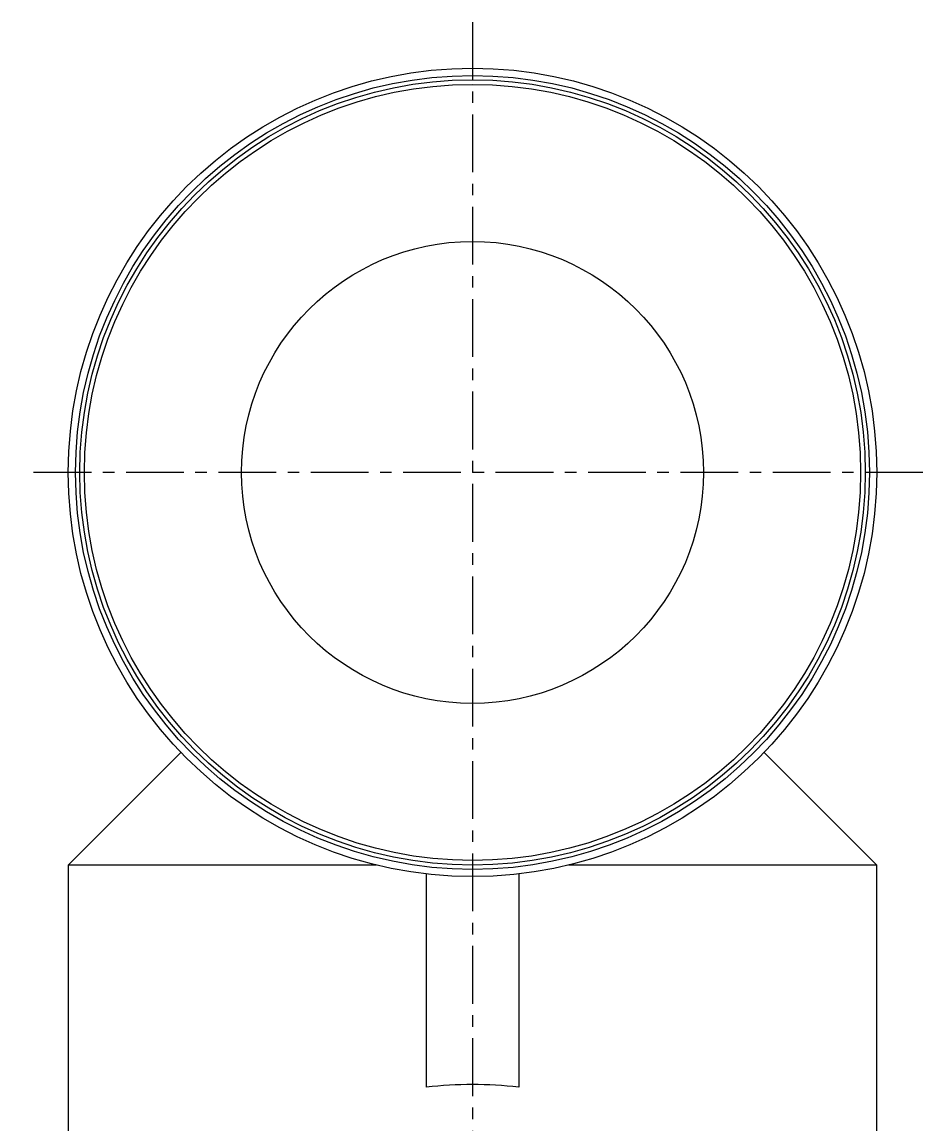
# Model space of a CAD drawing. Extents: x -17 to 107, y -24 to 88.
# Drawn here: x 87.39 to 106.89, y 24.15 to 48.02 of the extents above; entities that cross this region are included whole.
import ezdxf

# ---------------------------------------------------------------- set-up
doc = ezdxf.new("R2010")
doc.units = 0
doc.linetypes.add('CENTER', pattern=[2, 1.25, -0.25, 0.25, -0.25])
doc.layers.get('0').update_dxf_attribs({"linetype": 'CONTINUOUS'})
doc.layers.add('CENTER', color=1, linetype='CENTER')

msp = doc.modelspace()

# ---------------------------------------------------------------- linework, layer by layer
at = {"color": 7, "linetype": 'CONTINUOUS'}
for p, q in [((90.826, 32.213), (88.387, 29.774)), ((105.887, 29.774), (103.448, 32.213)), ((95.06, 29.774), (88.387, 29.774)), ((88.387, 29.774), (88.387, 19.274)), ((105.887, 29.774), (99.213, 29.774)), ((105.887, 19.274), (105.887, 29.774)), ((96.137, 29.581), (96.137, 24.966)), ((98.137, 29.581), (98.137, 24.966))]:
    msp.add_line(p, q, dxfattribs=at)
for radius in [8.75, 8.593, 8.5, 8.4, 5]:
    msp.add_circle((97.137, 38.274), radius, dxfattribs=at)
msp.add_arc((97.137, 16.274), 8.75, 83.4376, 96.5624, dxfattribs=at)
at = {"layer": 'CENTER', "color": 1, "linetype": 'CENTER'}
for p, q in [((97.137, 48.024), (97.137, 0.274)), ((106.887, 38.274), (87.387, 38.274))]:
    msp.add_line(p, q, dxfattribs=at)

doc.saveas('drawing.dxf')
